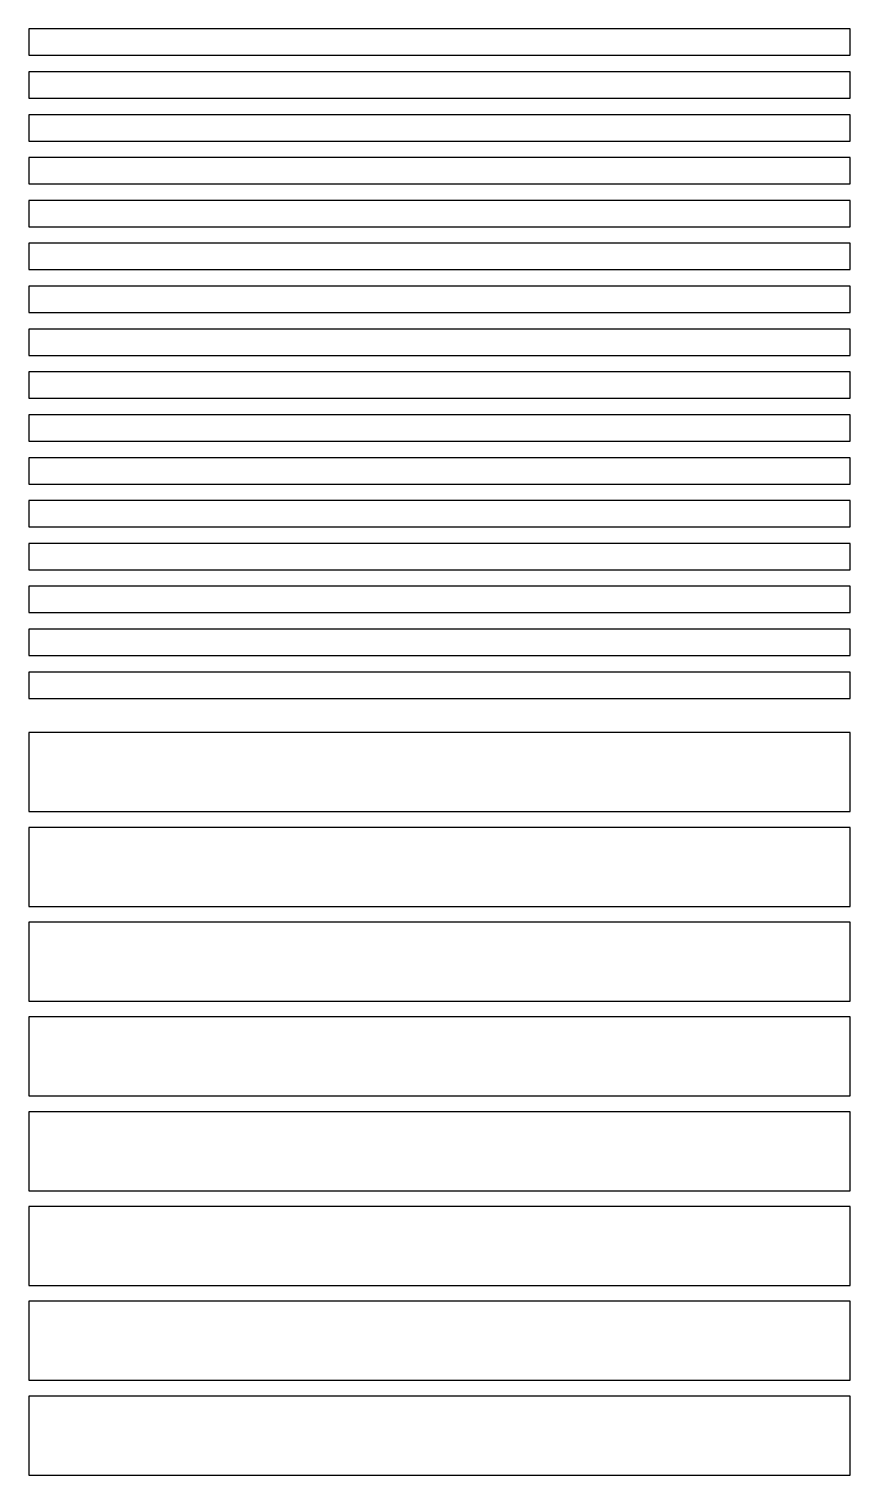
# Model space of a CAD drawing. Header units: metres. Extents: x -160 to 479, y -45 to 506.
# Drawn here: x 167 to 479, y -45 to 504 of the extents above; entities that cross this region are included whole.
import ezdxf

# ---------------------------------------------------------------- set-up
doc = ezdxf.new("R2010")
doc.units = ezdxf.units.M

msp = doc.modelspace()

# ---------------------------------------------------------------- linework, layer by layer
for p, q in [((479, 504.286), (167, 504.286)), ((167, 504.286), (167, 494.286)), ((479, 494.286), (479, 504.286)), ((167, 494.286), (479, 494.286)), ((479, 488), (167, 488)), ((167, 488), (167, 478)), ((479, 478), (479, 488)), ((167, 478), (479, 478)), ((479, 471.714), (167, 471.714)), ((167, 471.714), (167, 461.714)), ((479, 461.714), (479, 471.714)), ((167, 461.714), (479, 461.714)), ((479, 455.429), (167, 455.429)), ((167, 455.429), (167, 445.429)), ((479, 445.429), (479, 455.429)), ((167, 445.429), (479, 445.429)), ((479, 439.143), (167, 439.143)), ((167, 439.143), (167, 429.143)), ((479, 429.143), (479, 439.143)), ((167, 429.143), (479, 429.143)), ((479, 422.857), (167, 422.857)), ((167, 422.857), (167, 412.857)), ((479, 412.857), (479, 422.857)), ((167, 412.857), (479, 412.857)), ((479, 406.571), (167, 406.571)), ((167, 406.571), (167, 396.571)), ((479, 396.571), (479, 406.571)), ((167, 396.571), (479, 396.571)), ((479, 390.286), (167, 390.286)), ((167, 390.286), (167, 380.286)), ((479, 380.286), (479, 390.286)), ((167, 380.286), (479, 380.286)), ((479, 374), (167, 374)), ((167, 374), (167, 364)), ((479, 364), (479, 374)), ((167, 364), (479, 364)), ((479, 357.714), (167, 357.714)), ((167, 357.714), (167, 347.714)), ((479, 347.714), (479, 357.714)), ((167, 347.714), (479, 347.714)), ((479, 341.429), (167, 341.429)), ((167, 341.429), (167, 331.429)), ((479, 331.429), (479, 341.429)), ((167, 331.429), (479, 331.429)), ((479, 325.143), (167, 325.143)), ((167, 325.143), (167, 315.143)), ((479, 315.143), (479, 325.143)), ((167, 315.143), (479, 315.143)), ((479, 308.857), (167, 308.857)), ((167, 308.857), (167, 298.857)), ((479, 298.857), (479, 308.857)), ((167, 298.857), (479, 298.857)), ((479, 292.571), (167, 292.571)), ((167, 292.571), (167, 282.571)), ((479, 282.571), (479, 292.571)), ((167, 282.571), (479, 282.571)), ((479, 276.286), (167, 276.286)), ((167, 276.286), (167, 266.286)), ((479, 266.286), (479, 276.286)), ((167, 266.286), (479, 266.286)), ((479, 260), (167, 260)), ((167, 260), (167, 250)), ((479, 250), (479, 260)), ((167, 250), (479, 250)), ((479, 237), (167, 237)), ((167, 237), (167, 207)), ((479, 207), (479, 237)), ((167, 207), (479, 207)), ((479, 201), (167, 201)), ((167, 201), (167, 171)), ((479, 171), (479, 201)), ((167, 171), (479, 171)), ((479, 165), (167, 165)), ((167, 165), (167, 135)), ((479, 135), (479, 165)), ((167, 135), (479, 135)), ((479, 129), (167, 129)), ((167, 129), (167, 99)), ((479, 99), (479, 129)), ((167, 99), (479, 99)), ((479, 93), (167, 93)), ((167, 93), (167, 63)), ((479, 63), (479, 93)), ((167, 63), (479, 63)), ((479, 57), (167, 57)), ((167, 57), (167, 27)), ((479, 27), (479, 57)), ((167, 27), (479, 27)), ((479, 21), (167, 21)), ((167, 21), (167, -9)), ((479, -9), (479, 21)), ((167, -9), (479, -9)), ((479, -15), (167, -15)), ((167, -15), (167, -45)), ((479, -45), (479, -15)), ((167, -45), (479, -45))]:
    msp.add_line(p, q)

doc.saveas('drawing.dxf')
